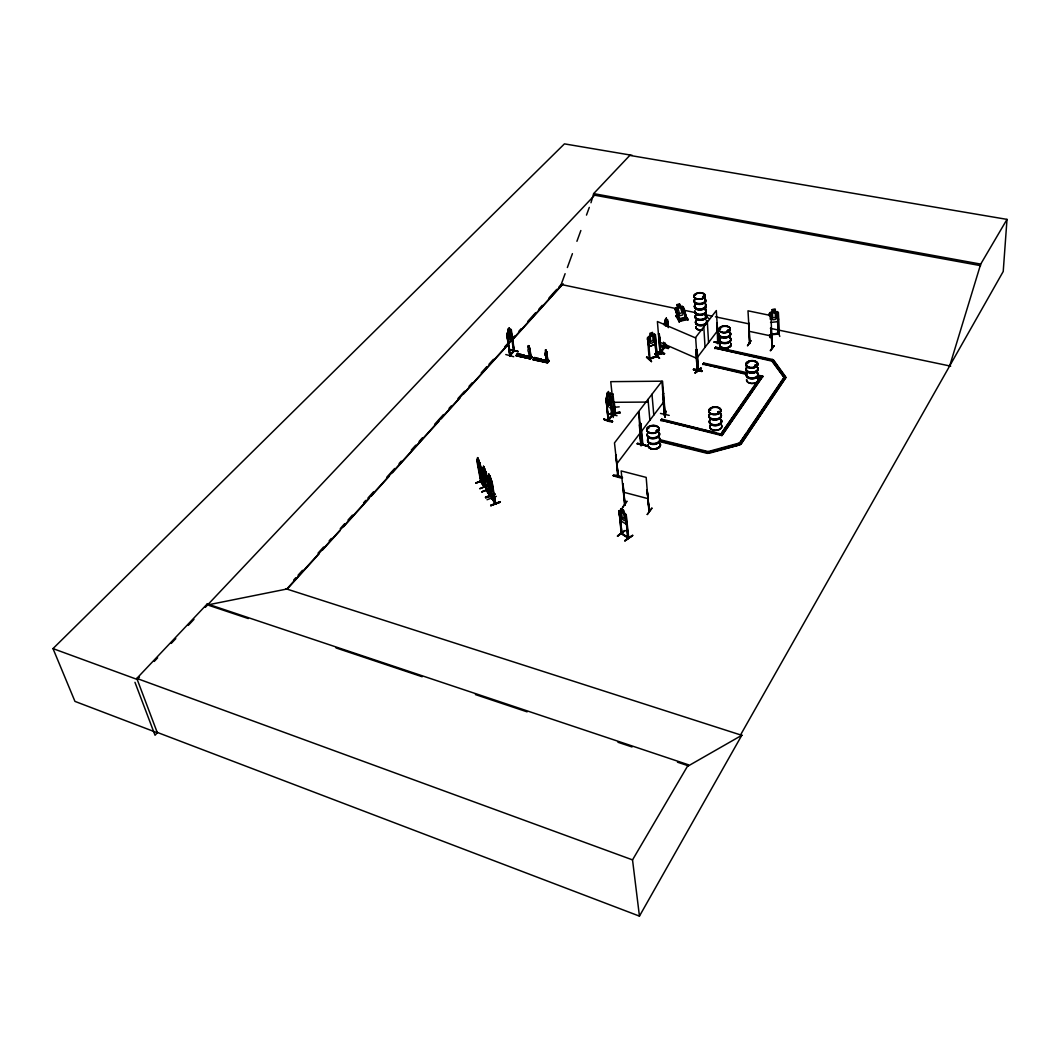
<?xml version="1.0" encoding="UTF-8"?>
<svg xmlns="http://www.w3.org/2000/svg" width="1060" height="1060" viewBox="0 0 1060 1060"><rect width="100%" height="100%" fill="white"/><g stroke="black" fill="none" stroke-linecap="round" stroke-linejoin="round"><path stroke-width="1.5" d="M608.069 420.356L606.28 399.488L608.798 420.078L608.466 419.137M608.029 419.627L612.614 414.327L611.805 414.831M755.237 365.091L756.482 365.011M755.74 364.852L755.104 365.634M747.048 363.315L747.711 363.288M729.161 330.375L727.862 330.654L728.458 329.819M729.36 330.375C728.194 328.719 730.3 331.74 728.021 330.733M727.995 330.495L728.631 330.124M530.026 356.597L531.007 356.677L530.093 356.173M719.448 412.3L719.515 411.598M718.733 412.313L718.627 411.545L718.627 412.247M685.529 314.316L685.383 317.205L678.983 318.715M719.78 328.839L720.456 328.759M710.65 409.716L709.988 410.233M710.703 410.034L710.107 409.491M702.634 297.105L703.389 296.296L702.78 296.601M703.522 297.144L702.634 296.88M949.68 365.938L980.712 264.099L1007 219.38L629.799 155.409L593.64 193.622L590.976 202.765M607.42 407.279L606.704 405.331L607.512 407.305L610.772 402.999L610.931 399.885M695.572 294.971L694.843 295.382L695.267 294.786M1007 219.38L1003.224 271.466L740.556 734.911L741.775 735.309L688.444 765.837L677.472 762.18M649.157 511.079L647.117 490.065L649.184 511.039M513.689 356.716L505.779 354.53M648.958 511.37L646.176 477.397L621.16 470.932L624.724 504.918L623.094 483.771M528.012 346.739L528.172 345.971M530.185 356.319L531.643 357.034L530.212 355.882L531.55 356.345M527.907 346.713L528.277 348.767A2.027 0.927 -77.2 0 0 528.45 351.602L529.549 357.724L530.914 356.014L531.126 357.445C525.376 330.058 533.312 362.083 530.331 356.266M547.344 360.506C548.59 361.248 546.748 358.889 547.782 361.937M548.033 360.758L546.867 353.947A2.04 0.914 -77.1 0 0 546.324 351.562L546.085 349.774L546.43 351.589A2.04 0.914 -77.1 0 1 546.986 353.974L547.569 360.559M614.76 408.087L614.204 406.854L614.694 407.305M657.266 430.996C658.101 430.956 655.676 429.419 657.611 430.797M509.648 330.481L509.237 327.858L507.819 329.501L508.35 338.206L509.37 339.359L510.748 337.849L510.509 330.495L509.608 330.322L510.562 329.276L511.291 329.594L514.352 350.992L513.596 351.35L513.901 350.608M530.119 356.531L528.953 358.108L528.861 357.419L530.398 358.439M656.113 430.744L657.637 430.506M511.556 334.112L514.047 350.86L509.608 355.749L510.032 354.504M624.751 504.878L625.36 504.706M647.978 428.187L648.283 428.041M648.746 428.611L648.084 428.187M603.856 419.164C620.882 422.145 608.506 423.125 603.882 419.084M612.269 421.867L612.455 421.165M637.696 443.305L646.613 445.809L637.126 443.875L646.56 445.399M656.167 351.536C673.193 354.027 659.744 355.339 656.18 351.469M669.31 347.508L661.228 345.467M615.144 414.142L614.23 414.672L610.745 381.653L662.54 381.189L665.256 414.367L664.275 414.38L665.375 414.155L664.222 413.639M664.236 413.85L665.216 413.36L665.176 414.129M665.017 416.805L665.654 410.896L665.07 416.832M665.031 417.229L665.72 410.922M662.725 393.658L663.6 393.644L662.725 393.658L664.275 414.91M693.399 369.662C701.322 368.8 708.663 373.809 693.399 369.662L701.932 371.517M693.571 369.37L702.104 371.212M693.558 369.052L702.104 370.867M495.192 502.48L494.94 503.447L495.152 502.427M491.588 498.24L495.749 503.765L491.986 481.386L488.408 475.609L489.269 476.947L488.885 474.178L491.323 480.418L495.391 503.924L491.495 482.631M492.317 498.664L488.514 475.569M492.238 497.975L491.495 497.551M486.103 474.655L489.574 495.417L490.25 494.927L486.222 490.369L482.75 469.699L487.004 490.78L486.116 489.68L490.316 495.683M486.222 490.369L490.011 495.881L485.93 472.455L483.506 466.254L484.738 469.09L483.837 467.142M483.956 485.838L484.221 486.447M481.16 481.982L477.318 459.113M480.339 480.962L480.683 481.373M627.003 522.196L626.526 524.448L626.261 515.213L628.765 538.082L621.213 533.034M547.887 360.625L547.106 360.267L548.749 360.996L547.517 362.427M627.719 537.115L628.699 537.274L627.706 537.844L625.798 516.485L628.514 538.268L628.288 537.5M613.183 417.534L614.588 411.638M622.472 507.873L626.99 501.155L622.432 507.435M621.253 533.75L619.225 512.444L622.246 534.001L621.173 532.955M612.971 394.042L612.07 394.254L612.971 394.042L615.091 414.672M610.057 398.838L608.255 403.462L606.823 397.606L607.433 395.857M614.297 407.689L615.118 413.307L613.952 402.257M522.183 356.107L522.077 356.041M750.904 340.817L747.525 345.467M771.19 327.831L772.077 348.395L771.071 328.004M480.856 468.52L480.591 469.659L478.497 465.035L478.126 460.305M749.884 343.347L747.989 310.819L771.084 315.589M606.068 398.56L608.361 420.568L605.962 398.533L607.287 395.804L607.009 393.26L608.533 405.98M486.739 477.252L486.474 478.378L484.354 473.701L483.506 466.254M508.204 331.965L506.773 334.443L509.966 355.829L507.568 338.511M506.918 334.443L507.236 333.131M655.318 344.235L649.117 346.633L655.318 344.235L656.021 341.413M492.132 485.228L491.853 486.341L489.707 481.637L488.885 474.178M530.239 359.075L530.305 357.763M530.609 358.532L531.656 356.213M531.736 357.366L517.187 354.411L531.908 357.18M547.45 362.811L532.981 359.711L534.505 357.538C538.44 357.3 531.789 361.844 535.962 357.869M533.26 359.38L547.861 362.48L533.008 359.711M548.749 360.996L547.198 359.976L548.775 360.188L548.537 361.699L534.147 358.359L534.505 357.538M534.439 358.028L549.014 361.115M547.357 363.063L547.424 361.738L545.847 361.526L547.424 361.738M548.802 361.367L547.861 362.454M518.989 353.934C514.776 357.869 521.467 353.377 517.545 353.603L516.087 355.431L530.464 358.823L516.008 355.749L530.755 358.479M530.45 358.85L516.087 355.431M654.563 336.365L656.365 356.677L654.563 336.365L655.279 336.086L657.094 356.412L655.411 334.668L654.404 334.152L648.375 336.683M650.151 359.128C649.594 357.021 648.415 359.95 650.072 359.154L648.163 338.895L647.435 339.187L648.163 338.895M646.799 356.822L651.502 361.606L646.467 357.326M697.082 369.768L698.103 369.887L697.202 369.821M696.738 350.025L697.944 370.815L697.082 369.728M697.135 370.47L698.129 370.589M545.357 349.919L545.45 352.715A2.04 0.914 -77.1 0 0 545.608 355.564L546.549 361.672M659.055 334.191L658.419 333.926L659.267 334.046L660.685 354.345L660.499 353.576M660.99 354.146L660.274 353.868L658.631 333.767M664.673 323.962L665.017 319.802L666.316 318.172L667.562 326.493M558.951 286.942L561.177 284.491L565.112 273.692M567.365 267.531L572.426 253.645M576.918 241.309L580.853 230.523M586.485 215.101L589.294 207.389M697.679 369.569L698.487 369.86L697.096 349.561M697.692 369.49L698.434 369.079L697.255 370.55L695.89 350.211L696.751 350.343L695.89 350.211M617.476 536.135L624.976 530.808M662.659 351.536L657.067 356.001M663.268 394.042L662.593 394.466L663.268 394.042L664.991 414.5L664.222 414.91M664.315 413.639L664.514 414.526M664.951 414.619L664.183 414.513M618.179 476.483L614.482 442.894L638.517 411.638L641.287 445.637L639.326 424.914M642.015 444.551L638.928 411.214L661.917 381.308L664.62 415.043M642.055 444.604L642.333 443.371L642.837 444.153L640.823 423.523L640.121 423.974L640.823 423.523M642.691 443.517L642.333 444.763L642.691 443.438M641.711 445.147L641.631 444.246L640.889 445.544L639.697 427.392M642.002 443.888L642.439 443.928M618.232 475.847L615.953 455.124L617.702 476.496L618.576 475.98M618.099 475.741L618.497 475.238M663.745 343.175L663.759 348.197M664.395 347.932L664.024 343.241M665.945 345.189C664.448 346.752 666.13 343.745 665.971 345.997L665.322 343.294M665.6 345.613L665.243 346.368L665.998 345.918M659.638 336.881L660.963 352.317L660.115 352.026L660.844 351.628M664.09 347.031L660.605 352.264M608.096 420.423L612.176 415.043M646.547 445.849L637.166 443.756M755.171 365.157L756.31 365.899L756.31 364.878M755.316 365.289L756.495 365.276M718.561 411.889L719.992 411.77L718.958 412.592M534.651 357.816L533.352 359.062M517.214 354.411L517.545 353.603M679.341 319.1L676.227 308.513L679.394 318.994M679.513 304.021L676.744 304.657L677.658 307.479L676.558 308.685M727.769 330.177L727.981 330.852M680.321 306.738L679.526 303.995M686.628 318.875L682.998 306.897L686.575 318.981M720.654 328.746L720.363 328.905M617.622 475.741L617.728 476.523M656.604 430.175L656.683 430.956M513.61 351.231L511.384 336.086M509.582 355.007L513.795 350.913L509.86 354.596M704.277 297.052L702.939 297.184M704.105 297.065L703.535 296.336M611.143 404.019L611.885 415.427M157.185 732.367L639.445 916.131L741.841 735.189L740.622 734.805M639.445 916.131L632.529 859.885L688.351 764.763L207.243 603.922L136.82 678.413L157.344 732.791L74.955 701.389L53 648.601L564.437 143.868L632.237 155.356M657.12 356.332L649.263 359.486L647.514 337.796L650.164 335.914L649.859 333.357L652.549 332.363L652.668 334.986L654.06 335.305L654.444 339.968L653.304 342.473L650.853 343.44L649.369 341.969L648.972 337.319L650.217 335.967M540.242 359.751L539.328 359.989M785.738 377.519L784.003 377.347L739.191 443.716L740.966 444.14L785.725 377.731L784.003 377.347L771.892 360.479L714.944 348.064L771.905 361.115L773.601 360.665L785.738 377.519L784.016 377.983L748.347 430.294M740.966 444.14L785.725 377.731M746.518 432.983L739.191 443.716L739.906 444.816L708.875 453.335L708.159 451.573L659.479 439.569M720.919 434.03L661.758 419.124L660.95 420.21L721.9 435.567L762.842 376.22L757.953 375.134M721.9 435.567L762.842 376.22M773.986 345.692L770.408 350.807L774.171 345.745M660.287 441.715L707.391 453.362L708.159 451.573L739.164 443.067L740.94 443.504M784.003 377.347L771.905 361.115L772.594 359.486L715.672 347.084L714.944 348.064M707.391 453.362L708.199 452.223L717.487 449.665M722.006 432.467L760.232 377.81M771.905 361.115L772.594 359.486M647.289 514.484L651.98 508.23M647.236 514.511L651.781 508.124M528.172 345.732L528.861 345.639M747.538 345.878L750.93 340.764M748.625 323.101L749.539 343.241M749.022 323.181L749.698 343.586M664.54 413.758L664.236 415.043M718.057 342.367L718.017 343.652L718.097 342.314M698.01 369.582L697.679 370.059M637.524 443.968L637.722 443.226M660.486 413.44L669.231 415.374M719.74 343.241L714.268 341.876M717.726 343.599L716.984 322.969L718.388 343.215L716.308 310.553L695.625 337.451L697.944 370.815M648.495 436.852L647.726 438.601L648.548 437.488M746.094 374.299L702.979 364.044L703.734 363.037L746.797 372.643M661.003 420.846L661.758 419.124M703.019 364.667L703.734 363.037M714.97 348.687L715.672 347.084M495.669 503.752L491.416 497.577L495.298 503.858M616.271 455.19L615.542 455.667M616.748 463.949L640.478 432.546M640.889 432.122L663.626 402.058M696.963 357.962L717.421 330.906M489.508 494.569L490.091 495.219L486.434 474.535M483.744 486.567L480.207 465.936M484.314 486.156L481.081 481.531M608.44 413.639L617.026 415.705M607.446 407.159L610.812 403.038M608.042 401.435L609.354 399.739M606.346 397.102L610.295 393.101L612.693 415.069L608.493 420.462M607.526 396.705L608.851 395.009M607.062 393.286L608.519 391.471L609.844 404.284M668.449 348.594L660.142 346.461M606.572 399.567L605.883 399.991M612.309 415.533L610.136 394.585L610.798 400.865M660.579 352.781L664.421 347.892M661.056 345.772L661.241 345.083M667.562 321.432L667.919 326.043M666.276 318.318L663.984 324.81M666.382 320.796L667.827 320.027L668.33 327.646M667.35 319.63L664.236 323.38M548.166 360.016L546.655 361.699L545.608 355.564A2.04 0.914 -77.1 0 1 545.343 352.688L545.45 352.715M541.13 359.075C536.969 363.063 543.621 358.505 539.673 358.744L538.215 360.413M538.387 358.439C534.213 362.414 540.865 357.869 536.93 358.094L535.472 359.777M531.245 357.472L531.047 356.041L528.861 358.399L528.861 357.419M524.104 355.126C519.904 359.075 526.582 354.57 522.659 354.782L521.215 356.624L522.659 354.782M521.387 354.49C517.174 358.426 523.865 353.934 519.943 354.159L518.486 355.988L519.943 354.159M518.141 351.748L510.271 349.522L518.115 351.337M510.403 355.405L507.104 335.464L509.913 355.842L514.312 350.913M157.516 732.5L155.038 735.256L134.964 682.322M293.62 580.138L295.846 577.687M298.059 575.236L302.498 570.32M318.04 553.148L323.591 547.013M329.143 540.878L331.369 538.427M340.247 528.609L344.685 523.706M348.025 520.023L352.463 515.12M363.567 502.851L365.779 500.399M368.005 497.948L373.557 491.813M386.874 477.093L394.651 468.507M399.09 463.591L401.303 461.14M411.293 450.102L415.745 445.187M419.071 441.517L422.397 437.833M434.613 424.344L443.491 414.526M449.042 408.392L451.268 405.94M457.933 398.573L464.585 391.219M469.024 386.304L472.363 382.633M481.24 372.815L486.792 366.68M489.018 364.229L493.457 359.313M504.56 347.057L514.55 336.007M518.989 331.104L521.202 328.653M527.867 321.286L535.644 312.7M538.97 309.017L542.296 305.346M548.961 297.979L556.739 289.393M561.999 284.663L286.783 589.029L209.204 604.624M287.022 589.32L319.179 553.744M322.505 550.06L340.26 530.437M343.586 526.754L369.092 498.531M371.305 496.08L389.046 476.443M392.372 472.773L438.959 421.231M441.172 418.779L460.027 397.924M463.352 394.24L507.714 345.162M512.152 340.26L563.165 283.815M507.197 333.065L510.642 329.289M507.382 335.53L506.693 335.914M514.047 351.337L511.106 331.065M507.899 329.527L509.277 328.017M769.374 313.442L770.289 312.382L777.311 311.6L778.398 312.356L778.875 334.032L777.987 333.9L778.914 333.834M769.481 313.455L770.355 312.514M139.47 677.048L137.204 679.447L53 648.601M154.23 661.427L157.635 657.823M171.256 643.393L175.801 638.597M188.282 625.374L193.967 619.358M205.309 607.34L594.607 195.199M719.554 412.234L719.316 412.353M747.684 363.673L746.982 363.633M778.093 333.913L778.901 333.105M778.848 334.046L770.845 334.788M728.975 330.614L728.432 330.534M614.164 414.473L615.131 414.46M719.886 328.388L720.416 328.587M482.909 468.017L486.023 471.965M703.893 297.065L703.681 296.349L704.357 296.8M665.654 346.342L665.534 345.149M492.33 498.757L491.906 497.471M539.09 359.605L540.004 359.38M522.156 355.975L522.832 356.147M642.426 444.697L640.518 423.457M664.09 348.316L663.547 342.155M660.512 352.052L664.103 347.759L660.897 351.761M697.096 369.94L696.089 350.052M695.095 372.63L700.991 368.058L695.082 373.014L701.402 368.628L700.965 368.045M695.148 372.974L701.097 368.456M627.626 537.208L621.928 533.644M624.87 540.454C648.667 524.925 609.314 551.597 632.475 535.512M632.423 535.419L624.936 540.825M617.556 536.254L625.002 530.49L617.503 535.817M626.261 515.279C626.102 512.881 616.549 508.734 621.292 511.344M620.842 520.924L619.822 517.757L620.842 520.924L626.606 524.382M621.796 534.107L619.888 512.855M623.532 510.151L625.559 519.347L624.565 520.685L622.313 519.294L620.882 516.458L620.352 511.556L621.465 511.423C618.218 505.289 627.175 512.894 621.107 508.853M623.731 512.841L625.466 513.808M619.901 517.797L618.974 510.787L619.848 510.43M705.51 316.37L706.251 316.317M615.356 412.473L615.078 413.241M657.571 430.996L657.703 430.161M755.449 365.104L756.283 365.779M649.184 358.505L656.286 356.133L649.939 358.452M650.005 359.221L649.846 358.28M656.299 356.412L657.054 356.027M656.988 355.431L656.471 355.908M709.034 318.715L704.993 315.509M657.028 355.683L656.259 355.935M649.184 359.3L656.962 356.186M654.722 336.523L655.279 336.086M652.629 334.947L654.457 334.205M656.325 430.917L657.902 430.333M490.82 505.196C519.506 494.265 471.647 513.398 500.148 501.725M490.873 505.58L500.267 502.175L490.886 505.567M485.48 497.167C503.99 489.375 490.488 497.537 485.559 497.551M485.52 497.524L494.861 494.159M495.033 494.424L485.732 497.816M487.043 499.737L496.358 496.332M488.938 485.348L479.676 488.726L488.885 485.016M490.859 488.196L481.783 491.906L491.005 488.395M490.979 488.103L481.783 491.906M493.046 490.157L491.959 481.359M484.804 477.994C481.28 466.89 488.7 488.872 487.719 480.207M490.038 476.059L491.323 479.968M488.103 477.609L491.88 498.77M475.794 482.87L485.135 479.425L475.993 483.175M475.94 483.042L485.162 479.703M489.296 482.75L493.085 490.29L493.112 488.209M479.054 469.275C475.649 459.311 482.631 479.014 481.863 471.541M482.75 469.699L483.413 470.083M485.083 470.693L485.93 472.005M486.58 473.409L485.93 471.938L490.356 495.616M480.312 480.829L484.089 487.096L479.186 462.001L480.127 463.193L477.185 459.033L478.073 460.159M476.894 461.047L480.816 482.128M479.16 462.027L477.517 457.628L478.842 460.411L477.954 458.476M522.302 355.484L522.951 355.285M720.588 448.817L737.641 444.14M708.159 451.573L708.835 452.7L739.906 444.816M771.892 360.479L773.575 360.042L785.712 376.883M649.329 358.731L649.449 359.433M778.067 333.185L770.885 334.456M778.901 333.33L770.832 334.271M684.879 315.138L686.602 317.96L679.288 319.723L676.002 315.549L679.341 322.16L679.566 320.186L686.96 318.411L687.94 319.948L685.489 314.86M677.658 307.479L675.154 309.056L677.247 316.344L678.93 318.848C689 319.616 685.343 313.27 683.408 307.002L682.15 306.274L675.644 307.864L675.048 309.043L678.97 318.742M679.46 304.101L680.268 306.857L682.123 306.406M676.227 308.513L678.811 319.232M682.998 306.897L686.045 319.1M676.094 316.755L676.678 315.39M687.861 318.742L687.331 320.094M676.002 315.549L679.261 320.955L685.224 319.524M679.566 320.186L679.659 321.392L687.039 319.616M719.024 411.518L718.322 412.38M719.422 412.419L718.269 412.154M756.019 365.488L756.654 364.998M660.592 354.279L659.267 334.046M614.906 413.996L614.257 413.97M772.356 312.183L772.263 309.626L775.284 309.268L775.363 311.825L776.794 312.581L776.927 317.258L775.483 319.431L772.687 319.762L771.124 317.947M772.263 309.626L775.204 309.414L775.35 311.772M777.96 334.139L777.444 313.773L778.279 313.667L778.795 334.085M770.567 322.452L777.629 321.683L778.583 319.073M778.199 331.356L779.776 336.431M609.699 407.755L619.212 406.841M610.481 413.426C639.975 409.796 589.903 416.527 620.007 412.313M620.047 412.711L610.507 413.784M621.438 533.485L628.699 538.003M621.518 533.538L619.053 510.734M627.971 536.797L627.798 537.884L627.613 536.996M627.944 537.566L625.798 516.485M698.023 370.364L696.791 349.495M608.758 394.161L609.553 394.108L611.885 415.56M480.524 465.817L483.837 486.275M649.343 511.476L647.117 490.065M615.052 413.731L614.124 413.705L614.164 414.712M659.519 358.32L654.841 353.921L659.426 358.002M612.932 402.31L647.687 402.071M719.183 411.399L719.872 411.638M593.64 193.622L980.712 264.099M593.785 195.053L980.619 265.649M774.197 345.785L770.395 350.396M561.177 284.491L675.074 308.367M684.76 310.394L696.076 312.766M705.761 314.807L712.227 316.158M715.46 316.834L749.38 323.949M770.381 328.348L950.701 366.15M748.824 331.237L771.706 336.086M666.422 320.65L666.316 318.172M719.687 342.95L714.082 342.181M714.109 342.062L719.886 343.095M715.712 347.707L747.313 354.596M750.48 355.285L756.8 356.663M759.967 357.352L766.287 358.731M659.333 337.835L659.943 339.796M703.774 363.673L710.147 365.091M713.34 365.806L719.713 367.224M722.907 367.939L729.28 369.357M732.473 370.072L738.846 371.49M762.869 376.856L761.146 375.836L720.137 435.143M702.979 364.044L746.068 373.663M757.237 376.154L760.444 377.506L757.264 376.79M512.271 336.179L512.126 339.16L508.588 342.963L507.846 341.055M608.798 394.015L610.255 393.207M529.152 347.627L529.271 347.654A2.027 0.927 -77.2 0 1 529.841 350.025M510.35 349.826L518.154 351.602M531.921 357.154L517.267 354.093M548.828 361.341L534.24 358.028L548.709 361.486M517.267 354.199L531.603 357.511M528.741 357.551L530.185 357.882M533.048 359.208L547.675 362.705M666.607 420.926L685.767 425.55M688.973 426.319L698.553 428.624M701.746 429.406L716.123 432.864M660.95 420.21L721.86 434.918M659.545 440.205L664.249 441.371M672.093 443.305L681.514 445.637M684.654 446.406L694.075 448.738M701.919 450.672L708.199 452.223M660.234 441.066L707.351 452.726M623.386 492.158L648.163 498.69M285.842 588.724L741.775 735.309M209.151 605.472L248.305 618.563M336.02 647.925L422.171 676.744M475.423 694.565L527.111 711.856M617.953 742.252L632.051 746.969M540.136 359.419L539.195 359.936M680.281 306.817L681.938 307.4L683.475 312.475L682.746 314.979L680.136 315.615L678.095 313.76M614.667 407.583L615.489 413.241L614.217 401.7M136.82 678.413L632.529 859.885M628.315 538.202L621.253 533.723M695.731 337.981L657.399 321.538L660.102 354.067M660.698 354.292L660.009 354.053M659.068 341.85L697.069 358.505M704.131 295.051L705.099 295.581L705.483 302.206M704.105 295.144L705.099 295.581M749.327 342.764L749.354 343.493M618.96 512.629L619.623 513.04M625.533 516.67L626.208 517.094M480.935 481.531L484.5 486.951L480.021 463.233M483.89 486.262L480.763 481.651M486.553 490.793L483.042 467.685L483.903 469.01M489.76 495.046L486.593 490.369M495.457 503.248L491.919 498.333M647.514 337.796L649.17 346.673L648.177 344.434M654.762 353.642L659.479 358.015M646.812 357.127L651.502 361.606M486.5 490.82L483.095 470.203M665.269 346.289L665.044 343.228M488.779 474.217L489.972 476.178M489.362 475.927L490.117 477.04M739.164 443.067L739.88 444.18M685.568 316.065L687.94 319.948M684.972 316.344L686.694 319.166M207.243 603.922L207.588 604.942M659.386 337.769L659.969 339.664M769.361 314.913L770.183 314.82L770.275 319.285M769.798 334.907L770.594 337.584M769.401 335.013L770.09 337.65M477.623 457.602L478.02 460.345M477.053 459.364L481.174 482.061M488.223 475.821L492.012 498.863M528.9 345.838L529.271 347.654M530.212 355.882L530.331 356.73M545.966 361.394L545.966 362.387L548.033 359.976L548.351 361.46M547.424 360.705L547.304 359.843L547.291 360.665M620.087 413.002L610.56 414.155M621.187 508.8L621.465 511.423M623.452 510.191L623.651 512.881M615.953 455.124L616.443 459.749M616.774 462.822L618.232 476.496M622.935 483.983L625.135 504.997L622.684 483.665M639.736 432.507L640.929 445.571M648.018 399.395L649.886 420.237M651.98 394.24L653.795 415.069M688.351 764.763L688.444 765.837M656.219 355.67L656.325 356.65M663.388 343.625L663.719 348.316M667.495 321.935L667.853 326.56M666.899 326.281L666.528 321.644L665.322 323.154L665.561 326.241M679.261 320.955L679.341 322.16M703.8 326.825L705.046 347.269M707.351 322.2L708.57 342.618M705.033 295.541L706.344 316.98M705.417 312.687L705.602 315.748M772.077 348.356L770.978 313.27L772.462 312.263L772.369 309.692M769.467 313.402L769.467 316.118M481.717 471.514L481.77 473.423M729.77 338.127A5.764 3.312 -3.3 0 1 728.922 342.618A5.764 3.312 -3.3 0 1 721.144 342.817A5.764 3.312 -3.3 0 1 720.654 338.365M729.81 337.782A5.843 3.352 -3.3 0 1 728.962 342.327A5.843 3.352 -3.3 0 1 721.078 342.526A5.843 3.352 -3.3 0 1 720.575 338.021M730.698 343.175A5.737 3.312 -3.3 0 1 725.226 347.892A5.737 3.312 -3.3 0 1 720.124 343.44M729.545 332.231A5.856 3.352 -3.4 0 1 726.206 337.597A5.856 3.352 -3.4 0 1 719.051 334.099M729.717 337.199A5.764 3.312 -3.3 0 1 728.869 341.691A5.764 3.312 -3.3 0 1 721.091 341.89A5.764 3.312 -3.3 0 1 720.615 337.438M729.492 332.588A5.777 3.299 -3.4 0 1 726.206 337.888A5.777 3.299 -3.4 0 1 719.157 334.43M729.797 337.491A5.843 3.352 -3.3 0 1 728.949 342.035A5.843 3.352 -3.3 0 1 721.065 342.248A5.843 3.352 -3.3 0 1 720.562 337.729M729.532 331.939A5.856 3.352 -3.4 0 1 726.193 337.319A5.856 3.352 -3.4 0 1 719.038 333.82M727.173 330.959A5.856 3.352 -3.4 0 1 728.472 331.356M730.168 332.376A5.777 3.299 -3.4 0 1 725.411 337.053A5.777 3.299 -3.4 0 1 719.104 333.502M727.12 330.68A5.777 3.299 -3.4 0 1 728.405 331.078M659.996 439.979A6.175 3.829 -5 0 1 652.708 444.445A6.175 3.829 -5 0 1 648.322 439.224M658.989 437.793A6.254 3.882 -5 0 1 658.194 442.828A6.254 3.882 -5 0 1 650.178 443.636A6.254 3.882 -5 0 1 648.216 438.867M648.23 444.935A6.175 3.842 -5 0 0 654.736 449.175A6.175 3.842 -5 0 0 660.088 443.756A6.161 3.842 -5 0 1 655.53 449.029A6.161 3.842 -5 0 1 648.15 445.955M648.15 445.929A6.161 3.842 -5 0 0 655.53 449.029A6.161 3.842 -5 0 0 660.075 443.769M660.035 443.438A6.148 3.829 -5 0 1 654.709 448.83A6.148 3.829 -5 0 1 648.23 444.617A6.175 3.842 -5 0 0 654.722 448.976A6.175 3.842 -5 0 0 660.062 443.57M658.499 432.109A6.28 3.882 -5 0 1 654.603 438.323A6.28 3.882 -5 0 1 647.183 434.176M659.916 439.025A6.175 3.829 -5 0 1 652.629 443.491A6.175 3.829 -5 0 1 648.23 438.27M658.856 437.21A6.175 3.829 -5 0 1 659.585 438.058M658.459 432.467A6.188 3.829 -5 0 1 655.385 438.429A6.188 3.829 -5 0 1 647.196 435.514M658.962 437.502A6.254 3.882 -5 0 1 658.167 442.537A6.254 3.882 -5 0 1 650.151 443.332A6.254 3.882 -5 0 1 648.19 438.575M658.472 431.804A6.28 3.882 -5 0 1 654.577 438.018A6.28 3.882 -5 0 1 647.157 433.884M659.095 432.361A6.188 3.829 -5 0 1 654.524 437.647A6.188 3.829 -5 0 1 647.103 434.56M757.025 373.093A5.949 3.511 -2.6 0 1 756.628 377.625A5.949 3.511 -2.6 0 1 749.036 378.393A5.949 3.511 -2.6 0 1 746.823 374.127M757.078 372.736A6.029 3.564 -2.6 0 1 756.668 377.333A6.029 3.564 -2.6 0 1 748.969 378.102A6.029 3.564 -2.6 0 1 746.73 373.783M757.211 377.784A5.949 3.525 -2.5 0 1 753.938 383.415A5.949 3.525 -2.5 0 1 746.585 379.705M757.198 377.599A5.949 3.525 -2.5 0 1 753.938 383.23A5.949 3.525 -2.5 0 1 746.585 379.52M757.635 367.9A6.042 3.551 -2.6 0 1 751.977 372.948A6.042 3.551 -2.6 0 1 746.492 368.151M756.986 372.153A5.949 3.511 -2.6 0 1 756.588 376.684A5.949 3.511 -2.6 0 1 748.996 377.453A5.949 3.511 -2.6 0 1 746.783 373.186M757.582 368.244A5.962 3.511 -2.6 0 1 751.99 373.239A5.962 3.511 -2.6 0 1 746.585 368.496M757.065 372.444A6.029 3.564 -2.6 0 1 756.654 377.042A6.029 3.564 -2.6 0 1 748.956 377.81A6.029 3.564 -2.6 0 1 746.717 373.491M757.635 367.608A6.042 3.551 -2.6 0 1 751.964 372.656A6.042 3.551 -2.6 0 1 746.478 367.86M721.25 420.436A6.135 3.763 -3.4 0 1 716.163 425.723A6.135 3.763 -3.4 0 1 709.485 421.615M721.303 420.078A6.214 3.816 -3.4 0 1 715.341 425.484A6.214 3.816 -3.4 0 1 709.842 420.303M721.515 425.179A6.135 3.776 -3.3 0 1 715.633 430.519A6.135 3.776 -3.3 0 1 710.226 425.391M721.476 424.861A6.108 3.763 -3.3 0 1 716.414 430.135A6.108 3.763 -3.3 0 1 709.763 426.027M720.217 413.546A6.241 3.803 -3.4 0 1 719.647 418.448A6.241 3.803 -3.4 0 1 711.684 419.257A6.241 3.803 -3.4 0 1 709.498 414.619M721.197 419.482A6.135 3.763 -3.4 0 1 715.301 424.808A6.135 3.763 -3.4 0 1 709.882 419.707M721.303 415.679A6.148 3.75 -3.4 0 1 714.228 420.051A6.148 3.75 -3.4 0 1 709.59 414.964M720.164 413.904A6.148 3.75 -3.4 0 1 720.933 414.738M721.29 419.786A6.214 3.816 -3.4 0 1 715.314 425.192A6.214 3.816 -3.4 0 1 709.829 420.012M720.19 413.241A6.241 3.803 -3.4 0 1 719.634 418.157A6.241 3.803 -3.4 0 1 711.658 418.952A6.241 3.803 -3.4 0 1 709.485 414.327M717.646 411.823A6.148 3.75 -3.4 0 1 720.747 416.673A6.148 3.75 -3.4 0 1 712.625 418.859A6.148 3.75 -3.4 0 1 709.538 414.009M705.562 305.452A5.697 3.18 -4 0 1 700.779 309.984A5.697 3.18 -4 0 1 694.631 306.565M705.615 305.108A5.777 3.22 -4 0 1 700.011 309.745A5.777 3.22 -4 0 1 694.976 305.412M705.152 309.401A5.697 3.193 -4 0 1 701.799 314.542A5.697 3.193 -4 0 1 694.923 311.216M705.112 309.096A5.671 3.18 -4 0 1 701.786 314.21A5.671 3.18 -4 0 1 694.923 310.898M704.569 298.827A5.79 3.22 -4 0 1 703.999 302.988A5.79 3.22 -4 0 1 696.592 303.743A5.79 3.22 -4 0 1 694.618 299.834M705.231 299.874A5.711 3.18 -4 0 1 699.693 304.445A5.711 3.18 -4 0 1 694.711 300.179M705.602 304.829A5.777 3.22 -4 0 1 699.997 309.467A5.777 3.22 -4 0 1 694.962 305.121M704.555 298.536A5.79 3.22 -4 0 1 703.972 302.696A5.79 3.22 -4 0 1 696.579 303.452A5.79 3.22 -4 0 1 694.605 299.556M704.463 298.244A5.711 3.167 -4 0 1 703.906 302.352A5.711 3.167 -4 0 1 696.592 303.094A5.711 3.167 -4 0 1 694.644 299.238M705.576 324.413A5.658 3.206 -3.9 0 1 698.222 325.433A5.658 3.206 -3.9 0 1 696.089 321.485M706.503 321.193A5.658 3.206 -3.9 0 1 706.781 322.836M706.556 320.862A5.737 3.246 -3.9 0 1 701.004 325.513A5.737 3.246 -3.9 0 1 695.996 321.14M702.038 330.336A5.631 3.206 -3.9 0 1 695.956 326.891M705.165 309.639A5.697 3.193 -4 0 1 701.813 314.767A5.697 3.193 -4 0 1 694.936 311.441M695.89 327.421A5.618 3.193 -3.9 0 0 702.025 330.018A5.658 3.206 -3.9 0 1 695.93 326.705M705.165 309.918A5.671 3.18 -4 0 1 701.826 315.032A5.671 3.18 -4 0 1 694.976 311.719M705.523 314.648A5.75 3.233 -3.9 0 1 704.953 318.835A5.75 3.233 -3.9 0 1 697.599 319.577A5.75 3.233 -3.9 0 1 695.638 315.655M706.45 320.279A5.658 3.206 -3.9 0 1 700.965 324.863A5.658 3.206 -3.9 0 1 696.022 320.557M705.47 314.992A5.671 3.193 -3.9 0 1 704.913 319.126A5.671 3.193 -3.9 0 1 697.665 319.868A5.671 3.193 -3.9 0 1 695.731 315.986M706.543 320.584A5.737 3.246 -3.9 0 1 700.978 325.235A5.737 3.246 -3.9 0 1 695.969 320.862M705.496 314.369A5.75 3.233 -3.9 0 1 704.94 318.556A5.75 3.233 -3.9 0 1 697.586 319.298A5.75 3.233 -3.9 0 1 695.625 315.363M705.417 314.078A5.671 3.193 -4 0 1 704.86 318.199A5.671 3.193 -4 0 1 697.612 318.941A5.671 3.193 -4 0 1 695.665 315.058M603.882 419.442L612.442 421.589L603.882 419.442M613.157 475.701C632.264 482.115 616.854 473.104 613.17 475.675M613.356 475.357L622.339 477.689L613.356 475.357M656.18 351.814L664.487 353.735L656.18 351.814M608.294 392.346L607.539 394.28L608.294 392.346M666.091 319.007L665.375 320.809L666.091 319.007M510.456 335.887L509.078 337.398L508.389 332.813L509.767 331.303L510.456 335.887M509.091 328.693L508.336 330.481L509.091 328.693M704.979 296.946L704.317 297.25L704.979 296.946M653.132 340.485L650.694 341.452L650.283 336.788L652.748 335.821L653.132 340.485M652.059 333.078L650.548 334.536L652.059 333.078M679.129 304.671L677.459 305.068L677.737 305.969L679.407 305.572L679.129 304.671M680.547 307.731L677.95 308.354L679.487 313.429L682.083 312.806L680.547 307.731M774.714 309.891L772.899 310.103L772.926 310.951L774.728 310.726L774.714 309.891M775.297 312.766L772.488 313.098L772.621 317.761L775.43 317.43L775.297 312.766M623.094 510.377L621.637 509.489L623.187 511.251L623.094 510.377M623.823 513.702L621.558 512.311L622.087 517.2L624.353 518.592L623.823 513.702M479.411 462.849L478.272 461.166L480.246 467.619L479.411 462.849M485.308 471.541L484.155 469.832L486.129 476.324L485.308 471.541M490.7 479.491L489.521 477.768L491.509 484.301L490.7 479.491M725.239 348.223A5.75 3.326 -3.3 0 0 730.724 343.48A5.737 3.312 -3.3 0 1 725.239 348.197A5.75 3.326 -3.3 0 1 720.124 343.745A5.737 3.312 -3.3 0 0 725.239 348.197A5.737 3.312 -3.3 0 0 730.711 343.493A5.75 3.312 -3.3 0 1 725.239 348.236A5.75 3.312 -3.3 0 1 720.124 343.758A5.737 3.312 -3.3 0 0 725.239 348.223M720.933 331.846A5.803 3.299 -3.4 0 0 730.274 329.395A5.803 3.299 -3.4 0 0 722.456 326.135A5.803 3.299 -3.4 0 0 720.933 331.846M720.972 332.297A5.777 3.286 -3.4 0 0 730.274 329.859A5.777 3.286 -3.4 0 0 722.483 326.613A5.777 3.286 -3.4 0 0 720.972 332.297M720.946 332.032A5.79 3.299 -3.4 0 0 730.287 329.581A5.79 3.299 -3.4 0 0 722.469 326.321A5.79 3.299 -3.4 0 0 720.946 332.032M648.813 432.294A6.214 3.829 -5 0 0 658.949 429.538A6.214 3.829 -5 0 0 650.787 425.656A6.214 3.829 -5 0 0 648.813 432.294M648.866 432.758A6.188 3.816 -5 0 0 658.962 430.016A6.188 3.816 -5 0 0 650.84 426.147A6.188 3.816 -5 0 0 648.866 432.758M648.826 432.493A6.214 3.829 -5 0 0 658.962 429.737A6.214 3.829 -5 0 0 650.813 425.842A6.214 3.829 -5 0 0 648.826 432.493M748.148 367.104A5.989 3.511 -2.6 0 0 757.754 364.534A5.989 3.511 -2.6 0 0 749.592 361.049A5.989 3.511 -2.6 0 0 748.148 367.104M748.161 366.892A5.949 3.485 -2.6 0 0 757.715 364.335A5.949 3.485 -2.6 0 0 749.592 360.864A5.949 3.485 -2.6 0 0 748.161 366.892M748.174 367.383A5.962 3.498 -2.6 0 0 757.741 364.812A5.949 3.485 -2.6 0 0 749.619 361.341A5.962 3.498 -2.6 0 0 748.174 367.383A5.949 3.485 -2.6 0 0 757.741 364.825A5.962 3.498 -2.6 0 0 749.606 361.341A5.949 3.485 -2.6 0 0 748.188 367.356A5.949 3.485 -2.6 0 0 757.741 364.812A5.949 3.485 -2.6 0 0 749.619 361.354A5.949 3.485 -2.6 0 0 748.188 367.383M751.951 372.272A5.949 3.498 -2.6 0 0 757.529 367.303A5.962 3.511 -2.6 0 1 751.951 372.285A5.962 3.511 -2.6 0 1 746.545 367.555A5.949 3.498 -2.6 0 0 751.951 372.272M756.76 366.522A5.949 3.498 -2.6 0 0 755.674 365.912A5.962 3.511 -2.6 0 1 756.774 366.522M710.982 413.625A6.175 3.75 -3.4 0 0 720.959 410.909A6.175 3.75 -3.4 0 0 712.651 407.133A6.175 3.75 -3.4 0 0 710.982 413.625M711.021 414.089A6.148 3.736 -3.4 0 0 720.959 411.386A6.148 3.736 -3.4 0 0 712.678 407.623A6.148 3.736 -3.4 0 0 711.021 414.089M710.995 413.811A6.175 3.75 -3.4 0 0 720.959 411.108A6.175 3.75 -3.4 0 0 712.651 407.318A6.175 3.75 -3.4 0 0 710.995 413.811M695.917 298.456A5.737 3.167 -4 0 0 705.205 296.058A5.737 3.167 -4 0 0 697.533 292.944A5.737 3.167 -4 0 0 695.917 298.456M695.956 298.721A5.711 3.167 -4 0 0 705.192 296.336A5.711 3.167 -4 0 0 697.56 293.236A5.711 3.167 -4 0 0 695.956 298.721A5.684 3.153 -4 0 0 705.178 296.336A5.684 3.153 -4 0 0 697.573 293.236A5.684 3.153 -4 0 0 695.969 298.708M699.984 309.083A5.684 3.18 -4 0 0 705.496 304.525A5.697 3.18 -4 0 1 699.984 309.096A5.697 3.18 -4 0 1 695.015 304.816A5.684 3.18 -4 0 0 699.984 309.083"/></g></svg>
